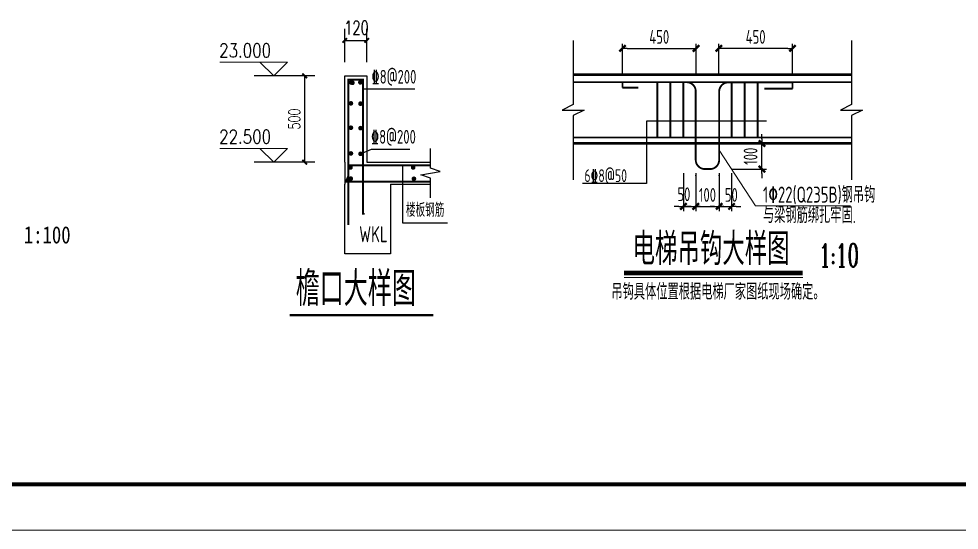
# Model space of a CAD drawing. Extents: x 3968514 to 5230306, y -516551 to -228246.
# Drawn here: x 4983969 to 5004502, y -492379 to -481225 of the extents above; entities that cross this region are included whole.
import ezdxf
from ezdxf.enums import TextEntityAlignment as Align

# ---------------------------------------------------------------- set-up
doc = ezdxf.new("R2010")
doc.units = 0
doc.header["$LTSCALE"] = 1000
doc.header["$MEASUREMENT"] = 0
for name, color, linetype in [('DIM', 3, 'Continuous'), ('DIM_SYMB', 3, 'Continuous'), ('ELEV', 3, 'Continuous'), ('HIDE_BEAMDIMMASS', 2, 'Continuous'), ('PUB_TEXT', 7, 'Continuous'), ('REIN', 2, 'Continuous'), ('SLABSTEE', 2, 'Continuous'), ('TEXT', 7, 'Continuous'), ('THIN', 7, 'Continuous')]:
    doc.layers.add(name, color=color, linetype=linetype)
for name, color, linetype, lineweight in [('FRAME', 3, 'Continuous', 18), ('PUB_DIM', 3, 'Continuous', 15), ('WALL', 140, 'Continuous', 50)]:
    doc.layers.add(name, color=color, linetype=linetype, lineweight=lineweight)
doc.styles.add('-黑体', font='simhei.ttf', dxfattribs={"width": 0.8})
doc.styles.add('_ROMANC', font='ROMANC.shx', dxfattribs={"width": 0.56})
doc.styles.add('_TCH_DIM_T3', font='SIMPLEX.shx', dxfattribs={"width": 0.7, "bigfont": 'GBCBIG.shx'})
doc.styles.add('_TCH_DIM_T3_T3', font='SIMPLEX', dxfattribs={"width": 0.705882, "bigfont": 'GBCBIG'})
doc.styles.add('DIM_FONT', font='SIMPLEX', dxfattribs={"width": 0.7, "bigfont": 'GBCBIG'})
doc.styles.add('TSSD_DIMENSION', font='tssdeng.shx', dxfattribs={"width": 0.7, "bigfont": 'tssdchn.shx'})
doc.styles.add('TSSD_REIN', font='Tssdeng.shx', dxfattribs={"width": 0.7, "bigfont": 'hztxt.shx'})
doc.dimstyles.new('25_TCH_ARCH&&100', dxfattribs={"dimtxt": 297.5, "dimasz": 100, "dimexe": 250, "dimexo": 300, "dimgap": 100, "dimtad": 1, "dimdec": 0, "dimlfac": 0.25, "dimzin": 0, "dimdsep": 46, "dimtxsty": '_TCH_DIM_T3', "dimblk": 'ARCHTICK', "dimcen": 0.09, "dimclrt": 7, "dimazin": 2, "dimtfac": 1, "dimtdec": 0, "dimtix": 1, "dimtmove": 2, "dimatfit": 3, "dimfxl": 1, "dimtolj": 1, "dimtzin": 0, "dimarcsym": 0})
doc.dimstyles.new('25_TCH_ARCH&&100$TCH&&100', dxfattribs={"dimtxt": 252.875, "dimasz": 100, "dimexe": 250, "dimexo": 300, "dimgap": 100, "dimtad": 1, "dimdec": 0, "dimlfac": 0.25, "dimzin": 0, "dimdsep": 46, "dimtxsty": '_TCH_DIM_T3_T3', "dimblk": 'ARCHTICK', "dimcen": 0.09, "dimclrt": 7, "dimazin": 2, "dimtfac": 1, "dimtdec": 0, "dimtix": 1, "dimtmove": 2, "dimatfit": 3, "dimfxl": 1, "dimtolj": 1, "dimtzin": 0, "dimarcsym": 0})
doc.dimstyles.new('TSSD_25_100', dxfattribs={"dimtxt": 300, "dimasz": 100, "dimexe": 100, "dimexo": 200, "dimgap": 100, "dimtad": 1, "dimdec": 0, "dimlfac": 0.25, "dimzin": 0, "dimdsep": 46, "dimtxsty": 'TSSD_DIMENSION', "dimblk": '_tsdbk', "dimcen": 0, "dimclrt": 255, "dimadec": 0, "dimazin": 0, "dimtfac": 1, "dimtdec": 0, "dimtix": 1, "dimtmove": 2, "dimatfit": 3, "dimldrblk": '_tsdbk', "dimfxl": 1, "dimtolj": 1, "dimtzin": 0, "dimarcsym": 0})

# ---------------------------------------------------------------- blocks, each defined once
blk = doc.blocks.new('_tsdbk')
blk.add_line((-1, 0), (0, 0))
at = {"const_width": 0.5}
blk.add_lwpolyline([(-0.7, -0.7), (0.7, 0.7)], dxfattribs=at)
blk = doc.blocks.new('*D867')
at = {"layer": 'Defpoints', "color": 0, "transparency": 16777216}
for p in [(4998757, -481869), (4997150, -482607), (4998757, -482607)]:
    blk.add_point(p, dxfattribs=at)
at = {"layer": 'DIM', "color": 0, "lineweight": -2, "transparency": 16777216}
for p, q in [((4997150, -482407), (4997150, -481769)), ((4997250, -481869), (4998657, -481869)), ((4998757, -482407), (4998757, -481769))]:
    blk.add_line(p, q, dxfattribs=at)
at = {"layer": 'DIM', "color": 0, "lineweight": -2, "transparency": 16777216, "xscale": 100, "yscale": 100, "zscale": 100, "rotation": 180}
blk.add_blockref('_tsdbk', (4997150, -481869), dxfattribs=at)
at = {"layer": 'DIM', "color": 0, "lineweight": -2, "transparency": 16777216, "xscale": 100, "yscale": 100, "zscale": 100}
blk.add_blockref('_tsdbk', (4998757, -481869), dxfattribs=at)
at = {"layer": 'DIM', "color": 255, "transparency": 16777216, "insert": (4997953, -481619), "char_height": 300, "attachment_point": 5, "style": 'TSSD_DIMENSION'}
blk.add_mtext('\\A1;450', dxfattribs=at)
blk = doc.blocks.new('*D866')
at = {"layer": 'Defpoints', "color": 0, "transparency": 16777216}
for p in [(4999254, -481869), (4999254, -482607), (5000861, -482607)]:
    blk.add_point(p, dxfattribs=at)
at = {"layer": 'DIM', "color": 0, "lineweight": -2, "transparency": 16777216}
for p, q in [((4999254, -482407), (4999254, -481769)), ((5000761, -481869), (4999354, -481869)), ((5000861, -482407), (5000861, -481769))]:
    blk.add_line(p, q, dxfattribs=at)
at = {"layer": 'DIM', "color": 0, "lineweight": -2, "transparency": 16777216, "xscale": 100, "yscale": 100, "zscale": 100, "rotation": 180}
blk.add_blockref('_tsdbk', (4999254, -481869), dxfattribs=at)
at = {"layer": 'DIM', "color": 0, "lineweight": -2, "transparency": 16777216, "xscale": 100, "yscale": 100, "zscale": 100}
blk.add_blockref('_tsdbk', (5000861, -481869), dxfattribs=at)
at = {"layer": 'DIM', "color": 255, "transparency": 16777216, "insert": (5000057, -481619), "char_height": 300, "attachment_point": 5, "style": 'TSSD_DIMENSION'}
blk.add_mtext('\\A1;450', dxfattribs=at)
blk = doc.blocks.new('*D865')
at = {"layer": 'Defpoints', "color": 0, "transparency": 16777216}
for p in [(4998479, -484391), (4998749, -484391), (4998749, -485317)]:
    blk.add_point(p, dxfattribs=at)
at = {"layer": 'DIM', "color": 0, "lineweight": -2, "transparency": 16777216}
for p, q in [((4998479, -484591), (4998479, -485417)), ((4998749, -484591), (4998749, -485417)), ((4998379, -485317), (4998279, -485317)), ((4998479, -485317), (4998749, -485317)), ((4998849, -485317), (4998949, -485317))]:
    blk.add_line(p, q, dxfattribs=at)
at = {"layer": 'DIM', "color": 0, "lineweight": -2, "transparency": 16777216, "xscale": 100, "yscale": 100, "zscale": 100}
blk.add_blockref('_tsdbk', (4998479, -485317), dxfattribs=at)
at = {"layer": 'DIM', "color": 0, "lineweight": -2, "transparency": 16777216, "xscale": 100, "yscale": 100, "zscale": 100, "rotation": 180}
blk.add_blockref('_tsdbk', (4998749, -485317), dxfattribs=at)
at = {"layer": 'DIM', "color": 255, "transparency": 16777216, "insert": (4998491, -485052), "char_height": 300, "attachment_point": 5, "style": 'TSSD_DIMENSION'}
blk.add_mtext('\\A1;50', dxfattribs=at)
blk = doc.blocks.new('*D864')
at = {"layer": 'Defpoints', "color": 0, "transparency": 16777216}
for p in [(4998749, -484391), (4999261, -484391), (4999261, -485317)]:
    blk.add_point(p, dxfattribs=at)
at = {"layer": 'DIM', "color": 0, "lineweight": -2, "transparency": 16777216}
for p, q in [((4998749, -484591), (4998749, -485417)), ((4999261, -484591), (4999261, -485417)), ((4998649, -485317), (4998549, -485317)), ((4998749, -485317), (4999261, -485317)), ((4999361, -485317), (4999461, -485317))]:
    blk.add_line(p, q, dxfattribs=at)
at = {"layer": 'DIM', "color": 0, "lineweight": -2, "transparency": 16777216, "xscale": 100, "yscale": 100, "zscale": 100}
blk.add_blockref('_tsdbk', (4998749, -485317), dxfattribs=at)
at = {"layer": 'DIM', "color": 0, "lineweight": -2, "transparency": 16777216, "xscale": 100, "yscale": 100, "zscale": 100, "rotation": 180}
blk.add_blockref('_tsdbk', (4999261, -485317), dxfattribs=at)
at = {"layer": 'DIM', "color": 255, "transparency": 16777216, "insert": (4999005, -485067), "char_height": 300, "attachment_point": 5, "style": 'TSSD_DIMENSION'}
blk.add_mtext('\\A1;100', dxfattribs=at)
blk = doc.blocks.new('*D863')
at = {"layer": 'Defpoints', "color": 0, "transparency": 16777216}
for p in [(4999261, -484391), (4999532, -484391), (4999532, -485317)]:
    blk.add_point(p, dxfattribs=at)
at = {"layer": 'DIM', "color": 0, "lineweight": -2, "transparency": 16777216}
for p, q in [((4999261, -484591), (4999261, -485417)), ((4999532, -484591), (4999532, -485417)), ((4999161, -485317), (4999061, -485317)), ((4999261, -485317), (4999532, -485317)), ((4999632, -485317), (4999732, -485317))]:
    blk.add_line(p, q, dxfattribs=at)
at = {"layer": 'DIM', "color": 0, "lineweight": -2, "transparency": 16777216, "xscale": 100, "yscale": 100, "zscale": 100}
blk.add_blockref('_tsdbk', (4999261, -485317), dxfattribs=at)
at = {"layer": 'DIM', "color": 0, "lineweight": -2, "transparency": 16777216, "xscale": 100, "yscale": 100, "zscale": 100, "rotation": 180}
blk.add_blockref('_tsdbk', (4999532, -485317), dxfattribs=at)
at = {"layer": 'DIM', "color": 255, "transparency": 16777216, "insert": (4999526, -485066), "char_height": 300, "attachment_point": 5, "style": 'TSSD_DIMENSION'}
blk.add_mtext('\\A1;50', dxfattribs=at)
blk = doc.blocks.new('*D862')
at = {"layer": 'Defpoints', "color": 0, "transparency": 16777216}
for p in [(4999342, -483944), (5000196, -483944), (4999342, -484502)]:
    blk.add_point(p, dxfattribs=at)
at = {"layer": 'DIM', "color": 0, "lineweight": -2, "transparency": 16777216}
for p, q in [((4999542, -483944), (5000296, -483944)), ((5000196, -483844), (5000196, -483744)), ((5000196, -484502), (5000196, -483944)), ((4999542, -484502), (5000296, -484502)), ((5000196, -484602), (5000196, -484702))]:
    blk.add_line(p, q, dxfattribs=at)
at = {"layer": 'DIM', "color": 0, "lineweight": -2, "transparency": 16777216, "xscale": 100, "yscale": 100, "zscale": 100}
for p, rotation in [((5000196, -483944), 270), ((5000196, -484502), 90)]:
    blk.add_blockref('_tsdbk', p, dxfattribs=dict(at, rotation=rotation))
at = {"layer": 'DIM', "color": 255, "transparency": 16777216, "insert": (4999946, -484223), "char_height": 300, "attachment_point": 5, "rotation": 90, "style": 'TSSD_DIMENSION'}
blk.add_mtext('\\A1;100', dxfattribs=at)
blk = doc.blocks.new('_ArchTick')
at = {"color": 0, "linetype": 'ByBlock', "const_width": 0.4}
blk.add_lwpolyline([(-0.5, -0.5), (0.5, 0.5)], dxfattribs=at)
blk = doc.blocks.new('*D861')
at = {"layer": 'Defpoints', "color": 0, "linetype": 'ByBlock', "transparency": 16777216}
for p in [(4990211, -482470), (4990732, -482470), (4990732, -484352)]:
    blk.add_point(p, dxfattribs=at)
at = {"layer": 'PUB_DIM', "color": 0, "linetype": 'ByBlock', "lineweight": -2, "transparency": 16777216}
for p, q in [((4990432, -482470), (4989961, -482470)), ((4990211, -484352), (4990211, -482470)), ((4990432, -484352), (4989961, -484352))]:
    blk.add_line(p, q, dxfattribs=at)
at = {"layer": 'PUB_DIM', "color": 0, "linetype": 'ByBlock', "lineweight": -2, "transparency": 16777216, "xscale": 100, "yscale": 100, "zscale": 100}
for p, rotation in [((4990211, -482470), 90), ((4990211, -484352), 270)]:
    blk.add_blockref('_ArchTick', p, dxfattribs=dict(at, rotation=rotation))
at = {"layer": 'PUB_DIM', "color": 7, "linetype": 'ByBlock', "transparency": 16777216, "insert": (4989984, -483411), "char_height": 252.9, "attachment_point": 5, "rotation": 90, "style": '_TCH_DIM_T3_T3'}
blk.add_mtext('\\A1;500', dxfattribs=at)
blk = doc.blocks.new('*D860')
at = {"layer": 'Defpoints', "color": 0, "linetype": 'ByBlock', "transparency": 16777216}
for p in [(4991566, -481695), (4991086, -482470), (4991566, -482470)]:
    blk.add_point(p, dxfattribs=at)
at = {"layer": 'PUB_DIM', "color": 0, "linetype": 'ByBlock', "lineweight": -2, "transparency": 16777216}
for p, q in [((4991086, -482170), (4991086, -481445)), ((4991566, -482170), (4991566, -481445)), ((4991086, -481695), (4991566, -481695))]:
    blk.add_line(p, q, dxfattribs=at)
at = {"layer": 'PUB_DIM', "color": 0, "linetype": 'ByBlock', "lineweight": -2, "transparency": 16777216, "xscale": 100, "yscale": 100, "zscale": 100, "rotation": 180}
blk.add_blockref('_ArchTick', (4991086, -481695), dxfattribs=at)
at = {"layer": 'PUB_DIM', "color": 0, "linetype": 'ByBlock', "lineweight": -2, "transparency": 16777216, "xscale": 100, "yscale": 100, "zscale": 100}
blk.add_blockref('_ArchTick', (4991566, -481695), dxfattribs=at)
at = {"layer": 'PUB_DIM', "color": 7, "linetype": 'ByBlock', "transparency": 16777216, "insert": (4991342, -481420), "char_height": 297.5, "attachment_point": 5, "style": '_TCH_DIM_T3'}
blk.add_mtext('\\A1;120', dxfattribs=at)
blk = doc.blocks.new('A$C0B803521')
at = {"layer": 'FRAME', "lineweight": 140}
blk.add_line((-97543, 35252), (-16943, 35252), dxfattribs=at)
at = {"layer": 'FRAME', "lineweight": 18}
blk.add_line((-100043, 34252), (-15943, 34252), dxfattribs=at)

msp = doc.modelspace()

# ---------------------------------------------------------------- linework, layer by layer
at = {"color": 3, "linetype": 'ByBlock'}
for p, q in [((4989960.6588, -482469.82757), (4989109.69164, -482469.82757)), ((4991485.9129, -482755.56858), (4992618.30767, -482755.56858)), ((4991429.66479, -484168.83895), (4991669.9456, -484064.89704)), ((4991669.9456, -484064.89704), (4992509.386, -484064.89704)), ((4989960.6588, -484351.59833), (4989109.69164, -484351.59833)), ((4991085.9129, -484351.59833), (4991085.9129, -484831.59833)), ((4991565.9129, -484351.59833), (4991618.48267, -484351.59833)), ((4991618.48267, -484351.59833), (4992958.39219, -484351.59833)), ((4992343.59646, -484420.74337), (4992343.59646, -485678.14831)), ((4991085.9129, -486351.59833), (4991085.9129, -484831.59833)), ((4992085.9129, -484831.59833), (4992958.39219, -484831.59833)), ((4992085.9129, -484831.59833), (4992085.9129, -486351.59833)), ((4992343.59646, -485678.14831), (4993327.68072, -485678.14831)), ((4992085.9129, -486351.59833), (4991085.9129, -486351.59833))]:
    msp.add_line(p, q, dxfattribs=at)
for p, q in [((5000294.55344, -483458.65332), (4997671.31347, -483458.65332)), ((4997671.31347, -483458.65332), (4997671.31347, -484814.0733)), ((4997671.31347, -484814.0733), (4996277.7532, -484814.0733))]:
    msp.add_line(p, q)
for points in [[(4991085.9129, -482469.82757), (4991565.9129, -482469.82757), (4991565.9129, -484351.59833)], [(4991085.9129, -484351.59833), (4991085.9129, -482469.82757)]]:
    msp.add_lwpolyline(points, dxfattribs=at)
at = {"color": 1, "linetype": 'ByBlock'}
msp.add_lwpolyline([(4991165.9129, -485721.82187, 40, 40, 0), (4991165.9129, -485721.82187, 40, 40, 0), (4991165.9129, -482552.37169, 40, 40, 0), (4991485.9129, -482552.37169, 40, 40, 0), (4991485.9129, -485478.93059, 40, 40, 0), (4991517.48335, -485478.93059, 0, 0, 0)], format="xyseb", dxfattribs=at)
at = {"color": 1, "linetype": 'ByBlock', "const_width": 50}
for points in [[(4991226.02332, -482638.51503, -1), (4991226.02332, -482588.11459, -1), (4991226.02332, -482638.51503, -1)], [(4991253.5268, -482645.72408, -1), (4991253.5268, -482595.32364, -1), (4991253.5268, -482645.72408, -1)], [(4991427.27322, -482636.46017, -1), (4991427.27322, -482586.05973, -1), (4991427.27322, -482636.46017, -1)], [(4991220.51466, -483093.70923, -1), (4991220.51466, -483043.30879, -1), (4991220.51466, -483093.70923, -1)], [(4991429.66479, -483101.4519, -1), (4991429.66479, -483051.05146, -1), (4991429.66479, -483101.4519, -1)], [(4991220.51466, -483626.34658, -1), (4991220.51466, -483575.94614, -1), (4991220.51466, -483626.34658, -1)], [(4991429.66479, -483634.08925, -1), (4991429.66479, -483583.68881, -1), (4991429.66479, -483634.08925, -1)], [(4991220.51466, -484186.2965, -1), (4991220.51466, -484135.89607, -1), (4991220.51466, -484186.2965, -1)], [(4991429.66479, -484194.03917, -1), (4991429.66479, -484143.63873, -1), (4991429.66479, -484194.03917, -1)], [(4991210.60315, -484493.03948, -1), (4991210.60315, -484442.63904, -1), (4991210.60315, -484493.03948, -1)], [(4992580.19191, -484493.03948, -1), (4992580.19191, -484442.63904, -1), (4992580.19191, -484493.03948, -1)], [(4991217.60319, -484736.39405, -1), (4991217.60319, -484685.99361, -1), (4991217.60319, -484736.39405, -1)], [(4992596.33275, -484739.05115, -1), (4992596.33275, -484688.65071, -1), (4992596.33275, -484739.05115, -1)]]:
    msp.add_lwpolyline(points, format="xyb", dxfattribs=at)
at = {"color": 1, "linetype": 'ByBlock', "const_width": 40}
for points in [[(4991159.53229, -484551.68565), (4991159.53229, -484420.74337), (4992958.39219, -484420.74337)], [(4992958.39219, -484778.46193), (4991109.72292, -484778.46193), (4991157.8252, -484668.32018)]]:
    msp.add_lwpolyline(points, dxfattribs=at)
at = {"color": 3, "linetype": 'ByBlock', "const_width": 50}
msp.add_lwpolyline([(4989884.72919, -487688.54256), (4993020.32392, -487688.54256)], dxfattribs=at)
at = {"layer": 'DIM_SYMB', "color": 3, "linetype": 'ByBlock'}
msp.add_lwpolyline([(4992958.39219, -485131.59833), (4992958.39219, -484704.09833), (4992748.39219, -484627.66458), (4993168.39219, -484553.60725), (4992958.39219, -484479.09833), (4992958.39219, -484051.59833)], dxfattribs=at)
at = {"layer": 'PUB_DIM'}
for p, q in [((4989535.17522, -482169.80688), (4988359.98969, -482169.80688)), ((4989235.15453, -482169.80688), (4989535.17522, -482469.82757)), ((4989835.19591, -482169.80688), (4989235.15453, -482169.80688)), ((4989535.17522, -482469.82757), (4989835.19591, -482169.80688)), ((4989535.17522, -484051.57764), (4988359.98969, -484051.57764)), ((4989235.15453, -484051.57764), (4989535.17522, -484351.59833)), ((4989835.19591, -484051.57764), (4989235.15453, -484051.57764)), ((4989535.17522, -484351.59833), (4989835.19591, -484051.57764)), ((4999261.30186, -484089.50435), (5000054.50033, -485302.36735)), ((5000054.50033, -485302.36735), (5002125.32002, -485302.36735)), ((4997185.80895, -486870.19974), (5001086.0695, -486870.19974))]:
    msp.add_line(p, q, dxfattribs=at)
at = {"layer": 'PUB_DIM', "const_width": 100}
msp.add_lwpolyline([(4997185.80895, -486770.19974), (5001086.0695, -486770.19974)], dxfattribs=at)
at = {"layer": 'REIN', "const_width": 40}
for points in [[(5002147.77699, -482607.19499), (4996076.32568, -482607.19499)], [(4998549.36684, -482607.19499), (4997150.02182, -482607.19499)], [(4997150.02182, -482607.19499), (4997150.02182, -482725.84408)], [(4997150.02182, -482725.84408), (4997495.91241, -482725.84408)], [(4997910.87347, -482607.19499), (4997910.87347, -483812.57564)], [(4998194.71346, -482607.19499), (4998194.71346, -483812.57564)], [(4998478.55346, -482607.19499), (4998478.55346, -483812.57564)], [(5000862.75426, -482611.58235), (4999461.28186, -482611.58235)], [(4999532.09524, -482607.19499), (4999532.09524, -483812.57564)], [(4999815.93524, -482607.19499), (4999815.93524, -483812.57564)], [(5000099.77523, -482607.19499), (5000099.77523, -483812.57564)], [(5000862.75426, -482748.69627), (5000862.75426, -482611.58235)], [(5000244.62777, -482748.69627), (5000862.75426, -482748.69627)], [(5002147.77699, -483812.57564), (4996076.32568, -483812.57564)], [(4999061.32186, -484501.85339), (4998949.32684, -484501.85339)]]:
    msp.add_lwpolyline(points, dxfattribs=at)
for points in [[(4998949.32684, -484501.85339, -0.4142135624), (4998749.34684, -484301.87339), (4998749.34684, -482807.17499, 0.4142135624), (4998549.36684, -482607.19499)], [(4999461.28186, -482611.58235, 0.4142135623), (4999261.30186, -482811.56234)], [(4999261.30186, -482811.56234), (4999261.30186, -484301.87339, -0.4142135624), (4999061.32186, -484501.85339)]]:
    msp.add_lwpolyline(points, format="xyb", dxfattribs=at)
at = {"layer": 'SLABSTEE'}
for p in [(4998749.34684, -484640.08882), (4999261.30186, -484640.08882)]:
    msp.add_point(p, dxfattribs=at)
at = {"layer": 'THIN'}
for p, q in [((4996076.32568, -481695.18362), (4996076.32568, -483095.17119)), ((5002147.77699, -481695.18362), (5002147.77699, -483095.17119)), ((4996076.32568, -483095.17119), (4995836.34968, -483215.15919)), ((5002147.77699, -483095.17119), (5001907.80099, -483215.15919)), ((4995836.34968, -483215.15919), (4996316.30168, -483215.15919)), ((4996316.30168, -483215.15919), (4996076.32568, -483335.14719)), ((5001907.80099, -483215.15919), (5002387.75299, -483215.15919)), ((5002387.75299, -483215.15919), (5002147.77699, -483335.14719)), ((4996076.32568, -483335.14719), (4996076.32568, -484735.13476)), ((5002147.77699, -483335.14719), (5002147.77699, -484735.13476))]:
    msp.add_line(p, q, dxfattribs=at)
at = {"layer": 'WALL'}
for p, q in [((5002147.77699, -482443.70565), (4996076.32568, -482443.70565)), ((5002147.77699, -483943.55564), (4996076.32568, -483943.55564))]:
    msp.add_line(p, q, dxfattribs=at)

# ---------------------------------------------------------------- block references
msp.add_blockref('A$C0B803521', (5045563.84944, -526631.20711))

# ---------------------------------------------------------------- texts
at = {"layer": 'ELEV', "color": 0, "style": 'TSSD_REIN', "width": 0.7}
msp.add_text('檐口大样图', height=750, dxfattribs=at).set_placement((4990014.34996, -487490.18875))
at = {"layer": 'HIDE_BEAMDIMMASS', "color": 0, "style": 'TSSD_REIN', "width": 0.7}
for s, height, p in [('\x848@200', 300, (4991670.0307, -482728.73272)), ('\x848@200', 300, (4991657.95194, -484038.06117)), ('楼板钢筋', 300, (4992421.40249, -485634.22187)), ('WKL', 350, (4991401.3853, -486202.82427))]:
    msp.add_text(s, height=height, dxfattribs=at).set_placement(p, align=Align.BOTTOM_LEFT)
at = {"layer": 'PUB_DIM', "style": 'DIM_FONT', "width": 0.8}
for s, p in [('23.000', (4988910.52296, -481914.66701)), ('22.500', (4988910.52296, -483796.43777))]:
    msp.add_text(s, height=300.020691, dxfattribs=at).set_placement(p, align=Align.MIDDLE)
at = {"layer": 'PUB_TEXT'}
for s, height, style, width, p in [('1:100', 375.527426, '-黑体', 0.8, (4984078.58977, -486124.39871)), ('电梯吊钩大样图', 699.999993, 'TSSD_REIN', 0.7, (4997370.24543, -486597.69202)), ('1:10', 499.999995, '_ROMANC', 0.6, (5001441.88699, -486631.98059))]:
    msp.add_text(s, height=height, dxfattribs=dict(at, style=style, width=width)).set_placement(p)
at = {"layer": 'TEXT', "style": 'TSSD_REIN', "width": 0.7}
for s, height, p in [('6\x848@50', 280, (4996318.61817, -484786.3594)), ('1\x8222(Q235B)钢吊钩', 350, (5000217.19361, -485235.31613)), ('与梁钢筋绑扎牢固.', 350, (5000217.19361, -485681.56225)), ('吊钩具体位置根据电梯厂家图纸现场确定。', 350, (4996907.61542, -487351.29259))]:
    msp.add_text(s, height=height, dxfattribs=at).set_placement(p)

# ---------------------------------------------------------------- dimensions: what is measured, and where the dimension line sits
at = {"layer": 'DIM'}
for p1, p2, distance, text, picture, middle in [((4997150.02182, -482607.19499), (4998756.53559, -482607.19499), 738.21646, '450', '*D867', (4997953.2787, -481618.97854)), ((5000860.62688, -482607.19499), (4999254.11311, -482607.19499), -738.21646, '450', '*D866', (5000057.36999, -481618.97854)), ((4999342.32435, -484501.85339), (4999342.32435, -483943.55564), -853.88078, '100', '*D862', (4999946.20513, -484222.70451))]:
    dim = msp.add_aligned_dim(p1=p1, p2=p2, distance=distance, text=text, dimstyle='TSSD_25_100', dxfattribs=at)
    dim.commit()
    dim.dimension.update_dxf_attribs({"geometry": picture, "text_midpoint": middle})
for base, p1, p2, angle, picture, middle, dimtype in [((4998749.34684, -485316.94513), (4998478.55346, -484391.16078), (4998749.34684, -484391.16078), 0, '*D865', (4998490.7532, -485052.16653), 129), ((4999532.09524, -485316.94513), (4999261.30186, -484391.16078), (4999532.09524, -484391.16078), 180, '*D863', (4999525.7532, -485066.16653), 128)]:
    dim = msp.add_linear_dim(base=base, p1=p1, p2=p2, angle=angle, text='50', dimstyle='TSSD_25_100', dxfattribs=at)
    dim.commit()
    dim.dimension.update_dxf_attribs({"geometry": picture, "text_midpoint": middle, "dimtype": dimtype})
dim = msp.add_linear_dim(base=(4999261.30186, -485316.94513), p1=(4998749.34684, -484391.16078), p2=(4999261.30186, -484391.16078), angle=180, text='100', dimstyle='TSSD_25_100', dxfattribs=at)
dim.commit()
dim.dimension.update_dxf_attribs({"geometry": '*D864', "text_midpoint": (4999005.32435, -485066.94513)})
at = {"layer": 'PUB_DIM', "color": 3, "linetype": 'ByBlock'}
dim = msp.add_linear_dim(base=(4991565.9129, -481695.14558), p1=(4991085.9129, -482469.82757), p2=(4991565.9129, -482469.82757), angle=0, dimstyle='25_TCH_ARCH&&100', dxfattribs=at)
dim.commit()
dim.dimension.update_dxf_attribs({"geometry": '*D860', "text_midpoint": (4991342.15456, -481420.14558), "dimtype": 129})
dim = msp.add_aligned_dim(p1=(4990732.2017, -484351.59833), p2=(4990732.2017, -482469.82757), distance=521.5429, text='500', dimstyle='25_TCH_ARCH&&100$TCH&&100', dxfattribs=at)
dim.commit()
dim.dimension.update_dxf_attribs({"geometry": '*D861', "text_midpoint": (4989984.2213, -483410.71295)})

doc.saveas('drawing.dxf')
